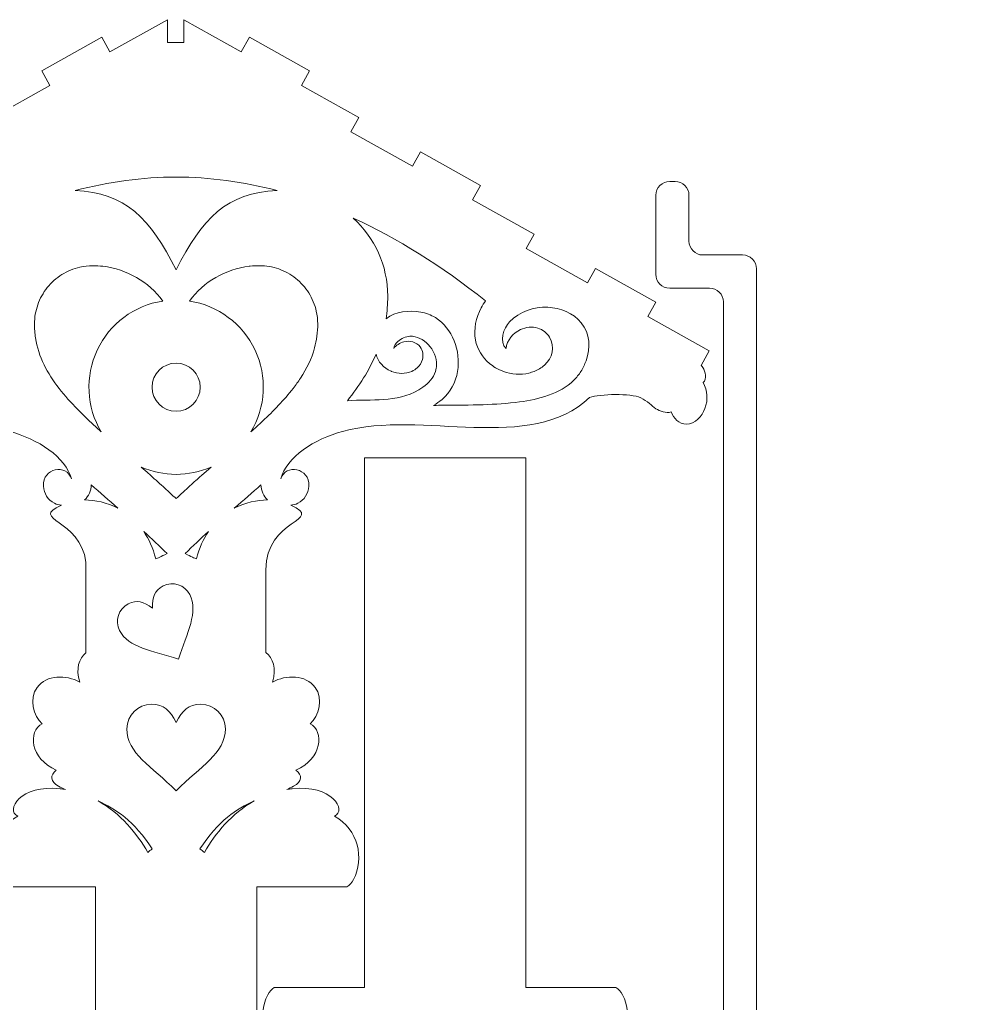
# Model space of a CAD drawing. Header units: millimetres. Extents: x -650 to 654, y -523 to 523.
# Drawn here: x 302.5 to 650.3, y 166.9 to 523.5 of the extents above; entities that cross this region are included whole.
import ezdxf

# ---------------------------------------------------------------- set-up
doc = ezdxf.new("R2010")
doc.units = ezdxf.units.MM
doc.header["$MEASUREMENT"] = 0
doc.layers.add('Layer 1', color=7, linetype='Continuous')

msp = doc.modelspace()

# ---------------------------------------------------------------- linework, layer by layer
at = {"layer": 'Layer 1', "color": 250, "lineweight": 20}
for points, knots in [([(388.4842, 17.1584), (388.4842, 17.1584), (388.4842, 209.1584), (388.4842, 209.1584), (388.4842, 209.1584), (388.4842, 209.1584), (421.1475, 209.1584), (421.1475, 209.1584), (421.1475, 209.1584), (422.0961, 209.7531), (422.9066, 210.6356), (423.52, 211.8146), (423.52, 211.8146), (427.5138, 219.4953), (425.361, 229.8191), (416.5866, 234.7898), (416.5866, 234.7898), (421.3876, 236.8261), (415.5346, 246.3345), (401.3185, 244.7233), (401.3185, 244.7233), (400.636, 244.6458), (399.964, 244.5498), (399.3018, 244.438), (399.3018, 244.438), (400.202, 244.79), (401.0404, 245.1675), (401.8069, 245.5999), (401.8069, 245.5999), (404.9465, 247.3696), (405.0232, 249.6195), (402.6509, 251.4179), (402.6509, 251.4179), (412.189, 255.598), (413.036, 265.5495), (407.7653, 268.2795), (407.7653, 268.2795), (410.9475, 271.0244), (412.6898, 277.3089), (409.6319, 281.4079), (409.6319, 281.4079), (406.0895, 286.1463), (399.1873, 286.0187), (394.1568, 283.3764), (394.1568, 283.3764), (395.7412, 288.4791), (394.3782, 291.9969), (391.7342, 294.0787), (391.7342, 294.0787), (391.7342, 294.0787), (391.7342, 324.0011), (391.7342, 324.0011), (391.7342, 324.0011), (391.7342, 342.7274), (413.3892, 341.7601), (400.8224, 347.4928), (400.8224, 347.4928), (401.6795, 347.5675), (402.5251, 347.7886), (403.3193, 348.1696), (403.3193, 348.1696), (405.7992, 349.3591), (407.1278, 351.7453), (407.3132, 354.4347), (407.3132, 354.4347), (407.7704, 361.0638), (398.7678, 362.5708), (397.2018, 356.9975), (397.2018, 356.9975), (399.1285, 364.8961), (409.4502, 371.501), (419.5715, 374.2526), (419.5715, 374.2526), (448.5285, 382.1246), (487.7122, 366.1023), (509.1058, 386.5407), (509.1058, 386.5407), (512.859, 387.7821), (523.9537, 388.1515), (527.6181, 386.4102), (527.6181, 386.4102), (528.7897, 385.8535), (529.8255, 385.1333), (530.8211, 384.3081), (530.8211, 384.3081), (531.5239, 383.7254), (532.3101, 382.9385), (533.075, 382.4692), (533.075, 382.4692), (534.6392, 381.5093), (536.8624, 380.7019), (538.6362, 381.3039), (538.6362, 381.3039), (539.6797, 378.992), (541.433, 376.879), (544.1694, 376.87), (544.1694, 376.87), (547.3618, 376.8595), (549.8401, 379.763), (550.8947, 382.5171), (550.8947, 382.5171), (552.1007, 385.6666), (551.837, 389.0438), (550.2302, 391.9135), (550.2302, 391.9135), (551.7913, 393.3624), (551.0965, 395.8523), (550.0966, 397.4102), (550.0966, 397.4102), (549.9303, 397.6693), (549.7505, 397.9187), (549.5592, 398.1583), (549.5592, 398.1583), (549.5592, 398.1583), (552.4846, 403.3968), (552.4846, 403.3968), (552.4846, 403.3968), (552.4846, 403.3968), (530.1855, 415.8496), (530.1855, 415.8496), (530.1855, 415.8496), (530.1855, 415.8496), (533.1109, 421.0881), (533.1109, 421.0881), (533.1109, 421.0881), (533.1109, 421.0881), (511.2838, 433.2773), (511.2838, 433.2773), (511.2838, 433.2773), (511.2838, 433.2773), (508.3583, 428.0388), (508.3583, 428.0388), (508.3583, 428.0388), (508.3583, 428.0388), (486.0592, 440.4916), (486.0592, 440.4916), (486.0592, 440.4916), (486.0592, 440.4916), (488.9846, 445.7301), (488.9846, 445.7301), (488.9846, 445.7301), (488.9846, 445.7301), (466.6855, 458.1829), (466.6855, 458.1829), (466.6855, 458.1829), (466.6855, 458.1829), (469.6109, 463.4214), (469.6109, 463.4214), (469.6109, 463.4214), (469.6109, 463.4214), (447.7838, 475.6106), (447.7838, 475.6106), (447.7838, 475.6106), (447.7838, 475.6106), (444.8583, 470.3721), (444.8583, 470.3721), (444.8583, 470.3721), (444.8583, 470.3721), (422.5592, 482.8249), (422.5592, 482.8249), (422.5592, 482.8249), (422.5592, 482.8249), (425.4846, 488.0634), (425.4846, 488.0634), (425.4846, 488.0634), (425.4846, 488.0634), (404.6855, 499.6786), (404.6855, 499.6786), (404.6855, 499.6786), (404.6855, 499.6786), (407.6109, 504.9171), (407.6109, 504.9171), (407.6109, 504.9171), (407.6109, 504.9171), (385.7838, 517.1063), (385.7838, 517.1063), (385.7838, 517.1063), (385.7838, 517.1063), (382.8583, 511.8678), (382.8583, 511.8678), (382.8583, 511.8678), (382.8583, 511.8678), (362.0593, 523.4829), (362.0593, 523.4829), (362.0593, 523.4829), (362.0593, 523.4829), (362.0593, 515.1583), (362.0593, 515.1583), (362.0593, 515.1583), (362.0593, 515.1583), (356.0593, 515.1583), (356.0593, 515.1583), (356.0593, 515.1583), (356.0593, 515.1583), (356.0593, 523.4829), (356.0593, 523.4829), (356.0593, 523.4829), (356.0593, 523.4829), (335.2602, 511.8678), (335.2602, 511.8678), (335.2602, 511.8678), (335.2602, 511.8678), (332.3347, 517.1063), (332.3347, 517.1063), (332.3347, 517.1063), (332.3347, 517.1063), (310.5076, 504.9171), (310.5076, 504.9171), (310.5076, 504.9171), (310.5076, 504.9171), (313.433, 499.6786), (313.433, 499.6786), (313.433, 499.6786), (313.433, 499.6786), (292.6339, 488.0634), (292.6339, 488.0634), (292.6339, 488.0634), (292.6339, 488.0634), (295.5593, 482.8249), (295.5593, 482.8249), (295.5593, 482.8249), (295.5593, 482.8249), (273.2602, 470.3721), (273.2602, 470.3721), (273.2602, 470.3721), (273.2602, 470.3721), (270.3347, 475.6106), (270.3347, 475.6106), (270.3347, 475.6106), (270.3347, 475.6106), (248.5076, 463.4214), (248.5076, 463.4214), (248.5076, 463.4214), (248.5076, 463.4214), (251.433, 458.1829), (251.433, 458.1829), (251.433, 458.1829), (251.433, 458.1829), (229.1339, 445.7301), (229.1339, 445.7301), (229.1339, 445.7301), (229.1339, 445.7301), (232.0593, 440.4916), (232.0593, 440.4916), (232.0593, 440.4916), (232.0593, 440.4916), (209.7602, 428.0388), (209.7602, 428.0388), (209.7602, 428.0388), (209.7602, 428.0388), (206.8347, 433.2773), (206.8347, 433.2773), (206.8347, 433.2773), (206.8347, 433.2773), (185.0076, 421.0881), (185.0076, 421.0881), (185.0076, 421.0881), (185.0076, 421.0881), (187.933, 415.8496), (187.933, 415.8496), (187.933, 415.8496), (187.933, 415.8496), (165.6339, 403.3968), (165.6339, 403.3968), (165.6339, 403.3968), (165.6339, 403.3968), (168.5593, 398.1583), (168.5593, 398.1583), (168.5593, 398.1583), (168.3679, 397.9187), (168.1882, 397.6693), (168.0219, 397.4102), (168.0219, 397.4102), (167.0219, 395.8523), (166.3272, 393.3624), (167.8882, 391.9135), (167.8882, 391.9135), (166.2814, 389.0438), (166.0178, 385.6666), (167.2238, 382.5171), (167.2238, 382.5171), (168.2784, 379.763), (170.7567, 376.8595), (173.9491, 376.87), (173.9491, 376.87), (176.6855, 376.879), (178.4388, 378.992), (179.4823, 381.3039), (179.4823, 381.3039), (181.256, 380.7019), (183.4793, 381.5093), (185.0434, 382.4692), (185.0434, 382.4692), (193.2162, 387.4829), (198.0396, 390.2858), (209.3628, 386.5407), (209.3628, 386.5407), (230.7563, 366.1023), (269.94, 382.1246), (298.897, 374.2526), (298.897, 374.2526), (309.0183, 371.501), (319.3401, 364.8961), (321.2668, 356.9975), (321.2668, 356.9975), (319.7008, 362.5708), (310.6982, 361.0638), (311.1554, 354.4347), (311.1554, 354.4347), (311.3408, 351.7453), (312.6694, 349.3591), (315.1492, 348.1696), (315.1492, 348.1696), (315.9434, 347.7886), (316.7891, 347.5675), (317.6462, 347.4928), (317.6462, 347.4928), (305.7469, 342.0646), (324.5299, 342.6435), (326.5593, 326.8229), (326.5593, 326.8229), (326.5593, 326.8229), (326.5593, 293.9372), (326.5593, 293.9372), (326.5593, 293.9372), (324.031, 291.8391), (322.7626, 288.3653), (324.3118, 283.3764), (324.3118, 283.3764), (319.2813, 286.0187), (312.3791, 286.1463), (308.8367, 281.4079), (308.8367, 281.4079), (305.7787, 277.3089), (307.5211, 271.0244), (310.7032, 268.2795), (310.7032, 268.2795), (305.4325, 265.5495), (306.2796, 255.598), (315.8177, 251.4179), (315.8177, 251.4179), (313.4453, 249.6195), (313.522, 247.3696), (316.6617, 245.5999), (316.6617, 245.5999), (317.4281, 245.1675), (318.2665, 244.79), (319.1668, 244.438), (319.1668, 244.438), (318.5045, 244.5498), (317.8326, 244.6458), (317.1501, 244.7233), (317.1501, 244.7233), (302.9339, 246.3345), (297.0809, 236.8261), (301.882, 234.7898), (301.882, 234.7898), (293.1076, 229.8191), (290.9548, 219.4953), (294.9485, 211.8146), (294.9485, 211.8146), (295.562, 210.6356), (296.3724, 209.7531), (297.321, 209.1584), (297.321, 209.1584), (297.321, 209.1584), (329.9843, 209.1584), (329.9843, 209.1584), (329.9843, 209.1584), (329.9843, 209.1584), (329.9843, 17.1584), (329.9843, 17.1584), (329.9843, 17.1584), (329.9843, 17.1584), (388.4842, 17.1584), (388.4842, 17.1584)], [0, 0, 0, 0, 0.01052632, 0.01052632, 0.01052632, 0.01052632, 0.02105263, 0.02105263, 0.02105263, 0.02105263, 0.03157895, 0.03157895, 0.03157895, 0.03157895, 0.04210526, 0.04210526, 0.04210526, 0.04210526, 0.05263158, 0.05263158, 0.05263158, 0.05263158, 0.06315789, 0.06315789, 0.06315789, 0.06315789, 0.07368421, 0.07368421, 0.07368421, 0.07368421, 0.08421053, 0.08421053, 0.08421053, 0.08421053, 0.09473684, 0.09473684, 0.09473684, 0.09473684, 0.10526316, 0.10526316, 0.10526316, 0.10526316, 0.11578947, 0.11578947, 0.11578947, 0.11578947, 0.12631579, 0.12631579, 0.12631579, 0.12631579, 0.13684211, 0.13684211, 0.13684211, 0.13684211, 0.14736842, 0.14736842, 0.14736842, 0.14736842, 0.15789474, 0.15789474, 0.15789474, 0.15789474, 0.16842105, 0.16842105, 0.16842105, 0.16842105, 0.17894737, 0.17894737, 0.17894737, 0.17894737, 0.18947368, 0.18947368, 0.18947368, 0.18947368, 0.2, 0.2, 0.2, 0.2, 0.21052632, 0.21052632, 0.21052632, 0.21052632, 0.22105263, 0.22105263, 0.22105263, 0.22105263, 0.23157895, 0.23157895, 0.23157895, 0.23157895, 0.24210526, 0.24210526, 0.24210526, 0.24210526, 0.25263158, 0.25263158, 0.25263158, 0.25263158, 0.26315789, 0.26315789, 0.26315789, 0.26315789, 0.27368421, 0.27368421, 0.27368421, 0.27368421, 0.28421053, 0.28421053, 0.28421053, 0.28421053, 0.29473684, 0.29473684, 0.29473684, 0.29473684, 0.30526316, 0.30526316, 0.30526316, 0.30526316, 0.31578947, 0.31578947, 0.31578947, 0.31578947, 0.32631579, 0.32631579, 0.32631579, 0.32631579, 0.33684211, 0.33684211, 0.33684211, 0.33684211, 0.34736842, 0.34736842, 0.34736842, 0.34736842, 0.35789474, 0.35789474, 0.35789474, 0.35789474, 0.36842105, 0.36842105, 0.36842105, 0.36842105, 0.37894737, 0.37894737, 0.37894737, 0.37894737, 0.38947368, 0.38947368, 0.38947368, 0.38947368, 0.4, 0.4, 0.4, 0.4, 0.41052632, 0.41052632, 0.41052632, 0.41052632, 0.42105263, 0.42105263, 0.42105263, 0.42105263, 0.43157895, 0.43157895, 0.43157895, 0.43157895, 0.44210526, 0.44210526, 0.44210526, 0.44210526, 0.45263158, 0.45263158, 0.45263158, 0.45263158, 0.46315789, 0.46315789, 0.46315789, 0.46315789, 0.47368421, 0.47368421, 0.47368421, 0.47368421, 0.48421053, 0.48421053, 0.48421053, 0.48421053, 0.49473684, 0.49473684, 0.49473684, 0.49473684, 0.50526316, 0.50526316, 0.50526316, 0.50526316, 0.51578947, 0.51578947, 0.51578947, 0.51578947, 0.52631579, 0.52631579, 0.52631579, 0.52631579, 0.53684211, 0.53684211, 0.53684211, 0.53684211, 0.54736842, 0.54736842, 0.54736842, 0.54736842, 0.55789474, 0.55789474, 0.55789474, 0.55789474, 0.56842105, 0.56842105, 0.56842105, 0.56842105, 0.57894737, 0.57894737, 0.57894737, 0.57894737, 0.58947368, 0.58947368, 0.58947368, 0.58947368, 0.6, 0.6, 0.6, 0.6, 0.61052632, 0.61052632, 0.61052632, 0.61052632, 0.62105263, 0.62105263, 0.62105263, 0.62105263, 0.63157895, 0.63157895, 0.63157895, 0.63157895, 0.64210526, 0.64210526, 0.64210526, 0.64210526, 0.65263158, 0.65263158, 0.65263158, 0.65263158, 0.66315789, 0.66315789, 0.66315789, 0.66315789, 0.67368421, 0.67368421, 0.67368421, 0.67368421, 0.68421053, 0.68421053, 0.68421053, 0.68421053, 0.69473684, 0.69473684, 0.69473684, 0.69473684, 0.70526316, 0.70526316, 0.70526316, 0.70526316, 0.71578947, 0.71578947, 0.71578947, 0.71578947, 0.72631579, 0.72631579, 0.72631579, 0.72631579, 0.73684211, 0.73684211, 0.73684211, 0.73684211, 0.74736842, 0.74736842, 0.74736842, 0.74736842, 0.75789474, 0.75789474, 0.75789474, 0.75789474, 0.76842105, 0.76842105, 0.76842105, 0.76842105, 0.77894737, 0.77894737, 0.77894737, 0.77894737, 0.78947368, 0.78947368, 0.78947368, 0.78947368, 0.8, 0.8, 0.8, 0.8, 0.81052632, 0.81052632, 0.81052632, 0.81052632, 0.82105263, 0.82105263, 0.82105263, 0.82105263, 0.83157895, 0.83157895, 0.83157895, 0.83157895, 0.84210526, 0.84210526, 0.84210526, 0.84210526, 0.85263158, 0.85263158, 0.85263158, 0.85263158, 0.86315789, 0.86315789, 0.86315789, 0.86315789, 0.87368421, 0.87368421, 0.87368421, 0.87368421, 0.88421053, 0.88421053, 0.88421053, 0.88421053, 0.89473684, 0.89473684, 0.89473684, 0.89473684, 0.90526316, 0.90526316, 0.90526316, 0.90526316, 0.91578947, 0.91578947, 0.91578947, 0.91578947, 0.92631579, 0.92631579, 0.92631579, 0.92631579, 0.93684211, 0.93684211, 0.93684211, 0.93684211, 0.94736842, 0.94736842, 0.94736842, 0.94736842, 0.95789474, 0.95789474, 0.95789474, 0.95789474, 0.96842105, 0.96842105, 0.96842105, 0.96842105, 0.97894737, 0.97894737, 0.97894737, 0.97894737, 1, 1, 1, 1]), ([(359.2343, 432.7939), (349.9476, 451.367), (340.6612, 460.9455), (322.6626, 461.5291), (322.6626, 461.5291), (334.8736, 464.7509), (347.0642, 466.3881), (359.2343, 466.4409), (359.2343, 466.4409), (371.4044, 466.3881), (383.5949, 464.7509), (395.806, 461.5291), (395.806, 461.5291), (377.8073, 460.9455), (368.521, 451.367), (359.2343, 432.7939)], [0, 0, 0, 0, 0.2, 0.2, 0.2, 0.2, 0.4, 0.4, 0.4, 0.4, 0.6, 0.6, 0.6, 0.6, 1, 1, 1, 1]), ([(568.1013, 436.7149), (567.1637, 437.6525), (565.8918, 438.1793), (564.5657, 438.1793), (564.5657, 438.1793), (564.5657, 438.1793), (550.1118, 438.1793), (550.1118, 438.1793), (550.1118, 438.1793), (547.3504, 438.1793), (545.1119, 440.4179), (545.1119, 443.1793), (545.1119, 443.1793), (545.1119, 443.1793), (545.1119, 459.8381), (545.1119, 459.8381), (545.1119, 459.8381), (545.1119, 461.1642), (544.5851, 462.436), (543.6474, 463.3737), (543.6474, 463.3737), (542.7097, 464.3113), (541.4379, 464.8381), (540.1119, 464.8381), (540.1119, 464.8381), (540.1119, 464.8381), (538.1119, 464.8381), (538.1119, 464.8381), (538.1119, 464.8381), (536.7858, 464.8381), (535.514, 464.3113), (534.5763, 463.3737), (534.5763, 463.3737), (533.6387, 462.436), (533.1119, 461.1642), (533.1119, 459.8381), (533.1119, 459.8381), (533.1119, 459.8381), (533.1119, 431.1793), (533.1119, 431.1793), (533.1119, 431.1793), (533.1119, 428.4179), (535.3504, 426.1793), (538.1119, 426.1793), (538.1119, 426.1793), (538.1119, 426.1793), (552.5657, 426.1793), (552.5657, 426.1793), (552.5657, 426.1793), (553.8918, 426.1793), (555.1636, 425.6525), (556.1013, 424.7149), (556.1013, 424.7149), (557.0389, 423.7772), (557.5657, 422.5054), (557.5657, 421.1793), (557.5657, 421.1793), (557.5657, 421.1793), (557.5657, 48.8313), (557.5657, 48.8313), (557.5657, 48.8313), (557.5657, 48.8313), (569.5657, 48.8313), (569.5657, 48.8313), (569.5657, 48.8313), (569.5657, 48.8313), (569.5657, 433.1793), (569.5657, 433.1793), (569.5657, 433.1793), (569.5657, 434.5047), (569.0389, 435.7773), (568.1013, 436.7149)], [0, 0, 0, 0, 0.05263158, 0.05263158, 0.05263158, 0.05263158, 0.10526316, 0.10526316, 0.10526316, 0.10526316, 0.15789474, 0.15789474, 0.15789474, 0.15789474, 0.21052632, 0.21052632, 0.21052632, 0.21052632, 0.26315789, 0.26315789, 0.26315789, 0.26315789, 0.31578947, 0.31578947, 0.31578947, 0.31578947, 0.36842105, 0.36842105, 0.36842105, 0.36842105, 0.42105263, 0.42105263, 0.42105263, 0.42105263, 0.47368421, 0.47368421, 0.47368421, 0.47368421, 0.52631579, 0.52631579, 0.52631579, 0.52631579, 0.57894737, 0.57894737, 0.57894737, 0.57894737, 0.63157895, 0.63157895, 0.63157895, 0.63157895, 0.68421053, 0.68421053, 0.68421053, 0.68421053, 0.73684211, 0.73684211, 0.73684211, 0.73684211, 0.78947368, 0.78947368, 0.78947368, 0.78947368, 0.84210526, 0.84210526, 0.84210526, 0.84210526, 0.89473684, 0.89473684, 0.89473684, 0.89473684, 1, 1, 1, 1]), ([(505.9603, 396.002), (505.2297, 394.8369), (504.367, 393.7548), (503.3637, 392.7613), (503.3637, 392.7613), (498.3153, 387.7624), (490.524, 385.8539), (483.7026, 384.9221), (483.7026, 384.9221), (479.3276, 384.3244), (474.885, 384.0677), (470.4738, 383.9237), (470.4738, 383.9237), (465.731, 383.7687), (460.9833, 383.7513), (456.2384, 383.7041), (456.2384, 383.7041), (454.9948, 383.6917), (453.7509, 383.6778), (452.5068, 383.6591), (452.5068, 383.6591), (453.6031, 384.2744), (454.6437, 384.9977), (455.6097, 385.8422), (455.6097, 385.8422), (458.6476, 388.4977), (460.5582, 392.034), (461.2425, 396.0003), (461.2425, 396.0003), (461.8821, 399.7106), (461.4127, 403.6183), (459.9959, 407.0989), (459.9959, 407.0989), (458.6178, 410.4846), (456.3075, 413.5386), (453.1832, 415.4878), (453.1832, 415.4878), (451.5731, 416.4923), (449.8002, 417.1669), (447.9251, 417.466), (447.9251, 417.466), (443.5764, 418.1597), (438.7456, 417.8707), (435.3284, 415.0219), (435.3284, 415.0219), (435.729, 417.6592), (435.937, 420.3823), (435.937, 423.2061), (435.937, 423.2061), (435.937, 434.4431), (431.0962, 444.5562), (423.3877, 451.5727), (423.3877, 451.5727), (439.343, 444.2674), (455.3335, 434.2703), (471.3586, 421.5814), (471.3586, 421.5814), (470.8217, 420.771), (470.3179, 419.9199), (469.851, 419.0286), (469.851, 419.0286), (467.9692, 415.4371), (466.952, 411.368), (467.7384, 407.3287), (467.7384, 407.3287), (468.3899, 403.982), (470.2004, 401.0713), (472.8051, 398.8915), (472.8051, 398.8915), (473.4981, 398.3115), (474.2397, 397.79), (475.018, 397.3309), (475.018, 397.3309), (475.9092, 396.8052), (476.8523, 396.3596), (477.829, 396.002), (477.829, 396.002), (480.7811, 394.9207), (484.0397, 394.6431), (487.0985, 395.3845), (487.0985, 395.3845), (487.7586, 395.5445), (488.4024, 395.7505), (489.0253, 396.002), (489.0253, 396.002), (490.3619, 396.5412), (491.6035, 397.2893), (492.7099, 398.2399), (492.7099, 398.2399), (495.6992, 400.8079), (496.6309, 404.919), (494.5641, 408.3631), (494.5641, 408.3631), (493.6059, 409.9602), (492.111, 411.1468), (490.3283, 411.6943), (490.3283, 411.6943), (488.226, 412.3398), (486.0372, 412.0191), (484.0554, 411.1343), (484.0554, 411.1343), (481.2497, 409.8817), (479.15, 407.2505), (478.8236, 404.2711), (478.8236, 404.2711), (476.2329, 406.5286), (477.8668, 411.7435), (480.0893, 413.9561), (480.0893, 413.9561), (483.7464, 417.597), (488.7964, 419.4637), (493.9362, 419.2374), (493.9362, 419.2374), (498.4862, 419.0369), (503.1631, 417.1712), (506.0817, 413.5739), (506.0817, 413.5739), (509.3329, 409.5667), (509.4677, 404.5738), (507.8051, 399.8537), (507.8051, 399.8537), (507.3234, 398.486), (506.7116, 397.2), (505.9603, 396.002)], [0, 0, 0, 0, 0.03125, 0.03125, 0.03125, 0.03125, 0.0625, 0.0625, 0.0625, 0.0625, 0.09375, 0.09375, 0.09375, 0.09375, 0.125, 0.125, 0.125, 0.125, 0.15625, 0.15625, 0.15625, 0.15625, 0.1875, 0.1875, 0.1875, 0.1875, 0.21875, 0.21875, 0.21875, 0.21875, 0.25, 0.25, 0.25, 0.25, 0.28125, 0.28125, 0.28125, 0.28125, 0.3125, 0.3125, 0.3125, 0.3125, 0.34375, 0.34375, 0.34375, 0.34375, 0.375, 0.375, 0.375, 0.375, 0.40625, 0.40625, 0.40625, 0.40625, 0.4375, 0.4375, 0.4375, 0.4375, 0.46875, 0.46875, 0.46875, 0.46875, 0.5, 0.5, 0.5, 0.5, 0.53125, 0.53125, 0.53125, 0.53125, 0.5625, 0.5625, 0.5625, 0.5625, 0.59375, 0.59375, 0.59375, 0.59375, 0.625, 0.625, 0.625, 0.625, 0.65625, 0.65625, 0.65625, 0.65625, 0.6875, 0.6875, 0.6875, 0.6875, 0.71875, 0.71875, 0.71875, 0.71875, 0.75, 0.75, 0.75, 0.75, 0.78125, 0.78125, 0.78125, 0.78125, 0.8125, 0.8125, 0.8125, 0.8125, 0.84375, 0.84375, 0.84375, 0.84375, 0.875, 0.875, 0.875, 0.875, 0.90625, 0.90625, 0.90625, 0.90625, 0.9375, 0.9375, 0.9375, 0.9375, 1, 1, 1, 1]), ([(329.3217, 376.5993), (327.34, 378.4435), (325.3887, 380.3221), (323.4984, 382.2599), (323.4984, 382.2599), (321.146, 384.6714), (318.8802, 387.1792), (316.8136, 389.8396), (316.8136, 389.8396), (314.7403, 392.5083), (312.8536, 395.3561), (311.3696, 398.3923), (311.3696, 398.3923), (309.8758, 401.4484), (308.7945, 404.7567), (308.2854, 408.12), (308.2854, 408.12), (308.032, 409.7938), (307.9116, 411.4921), (307.9116, 413.185), (307.9116, 413.185), (307.9116, 415.5407), (308.3099, 417.93), (309.0881, 420.1534), (309.0881, 420.1534), (309.8666, 422.3775), (311.0431, 424.496), (312.5134, 426.3375), (312.5134, 426.3375), (313.9842, 428.1796), (315.7885, 429.7962), (317.7816, 431.0548), (317.7816, 431.0548), (319.7966, 432.3269), (322.0625, 433.2661), (324.3878, 433.7868), (324.3878, 433.7868), (325.9045, 434.1265), (327.4686, 434.2963), (329.023, 434.2963), (329.023, 434.2963), (330.2545, 434.2963), (331.4892, 434.2344), (332.7111, 434.0805), (332.7111, 434.0805), (341.3775, 433.0626), (349.2381, 428.5083), (354.4315, 421.496), (354.4315, 421.496), (344.0329, 419.897), (335.112, 413.2277), (330.6361, 403.7065), (330.6361, 403.7065), (326.1602, 394.1852), (326.7164, 383.0608), (332.1196, 374.0335), (332.1196, 374.0335), (331.1814, 374.8827), (330.2481, 375.7372), (329.3217, 376.5993)], [0, 0, 0, 0, 0.0625, 0.0625, 0.0625, 0.0625, 0.125, 0.125, 0.125, 0.125, 0.1875, 0.1875, 0.1875, 0.1875, 0.25, 0.25, 0.25, 0.25, 0.3125, 0.3125, 0.3125, 0.3125, 0.375, 0.375, 0.375, 0.375, 0.4375, 0.4375, 0.4375, 0.4375, 0.5, 0.5, 0.5, 0.5, 0.5625, 0.5625, 0.5625, 0.5625, 0.625, 0.625, 0.625, 0.625, 0.6875, 0.6875, 0.6875, 0.6875, 0.75, 0.75, 0.75, 0.75, 0.8125, 0.8125, 0.8125, 0.8125, 0.875, 0.875, 0.875, 0.875, 1, 1, 1, 1]), ([(404.3262, 393.56), (403.4878, 392.2842), (402.5916, 391.0452), (401.6549, 389.8396), (401.6549, 389.8396), (399.9924, 387.6994), (398.1998, 385.6582), (396.34, 383.6872), (396.34, 383.6872), (394.4817, 381.7177), (392.5525, 379.8147), (390.5874, 377.952), (390.5874, 377.952), (389.191, 376.6283), (387.7755, 375.3247), (386.349, 374.0335), (386.349, 374.0335), (391.7522, 383.0608), (392.3083, 394.1852), (387.8324, 403.7064), (387.8324, 403.7064), (383.3566, 413.2276), (374.4359, 419.8969), (364.0372, 421.496), (364.0372, 421.496), (369.2306, 428.5083), (377.091, 433.0626), (385.7575, 434.0805), (385.7575, 434.0805), (385.7575, 434.0805), (386.0375, 434.1141), (386.0375, 434.1141), (386.0375, 434.1141), (387.1679, 434.2434), (388.308, 434.2963), (389.4456, 434.2963), (389.4456, 434.2963), (391.8013, 434.2963), (394.1906, 433.898), (396.414, 433.1198), (396.414, 433.1198), (398.6381, 432.3414), (400.7565, 431.1649), (402.5981, 429.6946), (402.5981, 429.6946), (404.4402, 428.2239), (406.0569, 426.4195), (407.3154, 424.4263), (407.3154, 424.4263), (408.5876, 422.4113), (409.5267, 420.1456), (410.0475, 417.8202), (410.0475, 417.8202), (410.3872, 416.3034), (410.5569, 414.7394), (410.5569, 413.185), (410.5569, 413.185), (410.5569, 410.2676), (410.1867, 407.322), (409.4211, 404.5068), (409.4211, 404.5068), (408.3649, 400.6231), (406.5367, 396.9235), (404.3262, 393.56)], [0, 0, 0, 0, 0.05882353, 0.05882353, 0.05882353, 0.05882353, 0.11764706, 0.11764706, 0.11764706, 0.11764706, 0.17647059, 0.17647059, 0.17647059, 0.17647059, 0.23529412, 0.23529412, 0.23529412, 0.23529412, 0.29411765, 0.29411765, 0.29411765, 0.29411765, 0.35294118, 0.35294118, 0.35294118, 0.35294118, 0.41176471, 0.41176471, 0.41176471, 0.41176471, 0.47058824, 0.47058824, 0.47058824, 0.47058824, 0.52941176, 0.52941176, 0.52941176, 0.52941176, 0.58823529, 0.58823529, 0.58823529, 0.58823529, 0.64705882, 0.64705882, 0.64705882, 0.64705882, 0.70588235, 0.70588235, 0.70588235, 0.70588235, 0.76470588, 0.76470588, 0.76470588, 0.76470588, 0.82352941, 0.82352941, 0.82352941, 0.82352941, 0.88235294, 0.88235294, 0.88235294, 0.88235294, 1, 1, 1, 1]), ([(453.2409, 396.002), (452.5128, 393.634), (450.806, 391.7248), (448.6947, 390.2703), (448.6947, 390.2703), (440.5483, 384.6576), (431.8771, 385.8903), (422.8696, 385.4314), (422.8696, 385.4314), (422.8696, 385.4314), (421.3091, 385.3451), (421.3091, 385.3451), (421.3091, 385.3451), (425.6386, 390.7523), (429.1762, 396.3064), (431.6871, 402.2342), (431.6871, 402.2342), (432.4606, 399.4912), (434.3005, 397.2412), (437.1461, 396.0462), (437.1461, 396.0462), (437.1461, 396.0462), (437.2531, 396.002), (437.2531, 396.002), (437.2531, 396.002), (439.569, 395.0619), (442.3785, 394.9686), (444.6816, 396.002), (444.6816, 396.002), (445.383, 396.3167), (446.0376, 396.7361), (446.6169, 397.2678), (446.6169, 397.2678), (447.5024, 398.0807), (448.1312, 399.0957), (448.4712, 400.2485), (448.4712, 400.2485), (448.9394, 401.836), (448.7134, 403.5031), (447.7026, 404.8335), (447.7026, 404.8335), (446.3253, 406.6462), (443.9758, 407.2527), (441.8191, 406.7012), (441.8191, 406.7012), (440.2808, 406.308), (438.951, 405.4626), (438.0912, 404.2805), (438.0912, 404.2805), (438.2312, 405.2736), (438.9249, 406.2123), (439.6321, 406.8573), (439.6321, 406.8573), (440.8117, 407.9332), (442.3984, 408.6062), (443.9903, 408.715), (443.9903, 408.715), (446.5127, 408.8874), (448.9418, 407.5084), (450.6268, 405.7222), (450.6268, 405.7222), (452.5029, 403.7336), (453.7102, 401.0164), (453.6166, 398.256), (453.6166, 398.256), (453.5897, 397.4633), (453.4593, 396.712), (453.2409, 396.002)], [0, 0, 0, 0, 0.05555556, 0.05555556, 0.05555556, 0.05555556, 0.11111111, 0.11111111, 0.11111111, 0.11111111, 0.16666667, 0.16666667, 0.16666667, 0.16666667, 0.22222222, 0.22222222, 0.22222222, 0.22222222, 0.27777778, 0.27777778, 0.27777778, 0.27777778, 0.33333333, 0.33333333, 0.33333333, 0.33333333, 0.38888889, 0.38888889, 0.38888889, 0.38888889, 0.44444444, 0.44444444, 0.44444444, 0.44444444, 0.5, 0.5, 0.5, 0.5, 0.55555556, 0.55555556, 0.55555556, 0.55555556, 0.61111111, 0.61111111, 0.61111111, 0.61111111, 0.66666667, 0.66666667, 0.66666667, 0.66666667, 0.72222222, 0.72222222, 0.72222222, 0.72222222, 0.77777778, 0.77777778, 0.77777778, 0.77777778, 0.83333333, 0.83333333, 0.83333333, 0.83333333, 0.88888889, 0.88888889, 0.88888889, 0.88888889, 1, 1, 1, 1]), ([(359.2343, 381.5419), (354.418, 381.5419), (350.5137, 385.4463), (350.5137, 390.2626), (350.5137, 390.2626), (350.5137, 395.0788), (354.4181, 398.9832), (359.2343, 398.9832), (359.2343, 398.9832), (364.0506, 398.9832), (367.955, 395.0788), (367.955, 390.2625), (367.955, 390.2625), (367.955, 385.4462), (364.0506, 381.5419), (359.2343, 381.5419)], [0, 0, 0, 0, 0.2, 0.2, 0.2, 0.2, 0.4, 0.4, 0.4, 0.4, 0.6, 0.6, 0.6, 0.6, 1, 1, 1, 1]), ([(427.4904, 364.6218), (427.4904, 364.6218), (427.4904, 172.6218), (427.4904, 172.6218), (427.4904, 172.6218), (427.4904, 172.6218), (394.8271, 172.6218), (394.8271, 172.6218), (394.8271, 172.6218), (393.8785, 172.0271), (393.068, 171.1446), (392.4546, 169.9656), (392.4546, 169.9656), (388.4608, 162.2849), (390.6136, 151.9611), (399.388, 146.9904), (399.388, 146.9904), (394.587, 144.9541), (400.44, 135.4457), (414.6561, 137.0569), (414.6561, 137.0569), (415.3386, 137.1344), (416.0106, 137.2304), (416.6728, 137.3422), (416.6728, 137.3422), (415.7726, 136.9902), (414.9342, 136.6127), (414.1677, 136.1803), (414.1677, 136.1803), (411.0281, 134.4106), (410.9514, 132.1607), (413.3237, 130.3623), (413.3237, 130.3623), (403.7856, 126.1822), (402.9386, 116.2307), (408.2093, 113.5007), (408.2093, 113.5007), (405.0271, 110.7558), (403.2848, 104.4713), (406.3427, 100.3723), (406.3427, 100.3723), (409.8851, 95.6339), (416.7873, 95.7615), (421.8178, 98.4038), (421.8178, 98.4038), (420.2334, 93.3011), (421.5964, 89.7833), (424.2404, 87.7015), (424.2404, 87.7015), (424.2404, 87.7015), (424.2404, 57.7791), (424.2404, 57.7791), (424.2404, 57.7791), (424.2404, 39.0528), (402.5854, 40.0201), (415.1522, 34.2874), (415.1522, 34.2874), (414.2951, 34.2127), (413.4495, 33.9916), (412.6553, 33.6106), (412.6553, 33.6106), (410.1754, 32.4211), (408.8468, 30.0349), (408.6614, 27.3455), (408.6614, 27.3455), (408.2042, 20.7164), (417.2068, 19.2094), (418.7728, 24.7827), (418.7728, 24.7827), (416.8461, 16.8841), (406.5244, 10.2792), (396.4031, 7.5276), (396.4031, 7.5276), (367.4461, -0.3444), (328.2624, 15.6779), (306.8688, -4.7605), (306.8688, -4.7605), (303.1156, -6.0019), (292.0209, -6.3713), (288.3565, -4.63), (288.3565, -4.63), (287.1849, -4.0733), (286.1491, -3.3531), (285.1535, -2.5279), (285.1535, -2.5279), (284.4507, -1.9452), (283.6645, -1.1583), (282.8996, -0.689), (282.8996, -0.689), (281.3354, 0.2709), (279.1122, 1.0783), (277.3384, 0.4763), (277.3384, 0.4763), (276.2949, 2.7882), (274.5416, 4.9012), (271.8052, 4.9102), (271.8052, 4.9102), (268.6128, 4.9207), (266.1345, 2.0172), (265.0799, -0.7369), (265.0799, -0.7369), (263.8739, -3.8864), (264.1376, -7.2636), (265.7444, -10.1333), (265.7444, -10.1333), (264.1833, -11.5822), (264.8781, -14.0721), (265.878, -15.63), (265.878, -15.63), (266.0443, -15.8891), (266.2241, -16.1385), (266.4154, -16.3781), (266.4154, -16.3781), (266.4154, -16.3781), (263.49, -21.6166), (263.49, -21.6166), (263.49, -21.6166), (263.49, -21.6166), (285.7891, -34.0694), (285.7891, -34.0694), (285.7891, -34.0694), (285.7891, -34.0694), (282.8637, -39.3079), (282.8637, -39.3079), (282.8637, -39.3079), (282.8637, -39.3079), (304.6908, -51.4971), (304.6908, -51.4971), (304.6908, -51.4971), (304.6908, -51.4971), (307.6163, -46.2586), (307.6163, -46.2586), (307.6163, -46.2586), (307.6163, -46.2586), (329.9154, -58.7114), (329.9154, -58.7114), (329.9154, -58.7114), (329.9154, -58.7114), (326.99, -63.9499), (326.99, -63.9499), (326.99, -63.9499), (326.99, -63.9499), (349.2891, -76.4027), (349.2891, -76.4027), (349.2891, -76.4027), (349.2891, -76.4027), (346.3637, -81.6412), (346.3637, -81.6412), (346.3637, -81.6412), (346.3637, -81.6412), (368.1908, -93.8304), (368.1908, -93.8304), (368.1908, -93.8304), (368.1908, -93.8304), (371.1163, -88.5919), (371.1163, -88.5919), (371.1163, -88.5919), (371.1163, -88.5919), (393.4154, -101.0447), (393.4154, -101.0447), (393.4154, -101.0447), (393.4154, -101.0447), (390.49, -106.2832), (390.49, -106.2832), (390.49, -106.2832), (390.49, -106.2832), (411.2891, -117.8984), (411.2891, -117.8984), (411.2891, -117.8984), (411.2891, -117.8984), (408.3637, -123.1369), (408.3637, -123.1369), (408.3637, -123.1369), (408.3637, -123.1369), (430.1908, -135.3261), (430.1908, -135.3261), (430.1908, -135.3261), (430.1908, -135.3261), (433.1163, -130.0876), (433.1163, -130.0876), (433.1163, -130.0876), (433.1163, -130.0876), (453.9153, -141.7027), (453.9153, -141.7027), (453.9153, -141.7027), (453.9153, -141.7027), (453.9153, -133.3781), (453.9153, -133.3781), (453.9153, -133.3781), (453.9153, -133.3781), (459.9153, -133.3781), (459.9153, -133.3781), (459.9153, -133.3781), (459.9153, -133.3781), (459.9153, -141.7027), (459.9153, -141.7027), (459.9153, -141.7027), (459.9153, -141.7027), (480.7144, -130.0876), (480.7144, -130.0876), (480.7144, -130.0876), (480.7144, -130.0876), (483.6399, -135.3261), (483.6399, -135.3261), (483.6399, -135.3261), (483.6399, -135.3261), (505.467, -123.1369), (505.467, -123.1369), (505.467, -123.1369), (505.467, -123.1369), (502.5416, -117.8984), (502.5416, -117.8984), (502.5416, -117.8984), (502.5416, -117.8984), (523.3407, -106.2832), (523.3407, -106.2832), (523.3407, -106.2832), (523.3407, -106.2832), (520.4153, -101.0447), (520.4153, -101.0447), (520.4153, -101.0447), (520.4153, -101.0447), (542.7144, -88.5919), (542.7144, -88.5919), (542.7144, -88.5919), (542.7144, -88.5919), (545.6399, -93.8304), (545.6399, -93.8304), (545.6399, -93.8304), (545.6399, -93.8304), (567.467, -81.6412), (567.467, -81.6412), (567.467, -81.6412), (567.467, -81.6412), (564.5416, -76.4027), (564.5416, -76.4027), (564.5416, -76.4027), (564.5416, -76.4027), (586.8407, -63.9499), (586.8407, -63.9499), (586.8407, -63.9499), (586.8407, -63.9499), (583.9153, -58.7114), (583.9153, -58.7114), (583.9153, -58.7114), (583.9153, -58.7114), (606.2144, -46.2586), (606.2144, -46.2586), (606.2144, -46.2586), (606.2144, -46.2586), (609.1399, -51.4971), (609.1399, -51.4971), (609.1399, -51.4971), (609.1399, -51.4971), (630.967, -39.3079), (630.967, -39.3079), (630.967, -39.3079), (630.967, -39.3079), (628.0416, -34.0694), (628.0416, -34.0694), (628.0416, -34.0694), (628.0416, -34.0694), (650.3407, -21.6166), (650.3407, -21.6166), (650.3407, -21.6166), (650.3407, -21.6166), (647.4153, -16.3781), (647.4153, -16.3781), (647.4153, -16.3781), (647.6067, -16.1385), (647.7864, -15.8891), (647.9527, -15.63), (647.9527, -15.63), (648.9527, -14.0721), (649.6474, -11.5822), (648.0864, -10.1333), (648.0864, -10.1333), (649.6932, -7.2636), (649.9568, -3.8864), (648.7508, -0.7369), (648.7508, -0.7369), (647.6962, 2.0172), (645.2179, 4.9207), (642.0255, 4.9102), (642.0255, 4.9102), (639.2891, 4.9012), (637.5358, 2.7882), (636.4923, 0.4763), (636.4923, 0.4763), (634.7186, 1.0783), (632.4953, 0.2709), (630.9312, -0.689), (630.9312, -0.689), (622.7584, -5.7027), (617.935, -8.5056), (606.6118, -4.7605), (606.6118, -4.7605), (585.2183, 15.6779), (546.0346, -0.3444), (517.0776, 7.5276), (517.0776, 7.5276), (506.9563, 10.2792), (496.6345, 16.8841), (494.7078, 24.7827), (494.7078, 24.7827), (496.2738, 19.2094), (505.2764, 20.7164), (504.8192, 27.3455), (504.8192, 27.3455), (504.6338, 30.0349), (503.3052, 32.4211), (500.8254, 33.6106), (500.8254, 33.6106), (500.0312, 33.9916), (499.1855, 34.2127), (498.3284, 34.2874), (498.3284, 34.2874), (510.2277, 39.7156), (491.4447, 39.1367), (489.4153, 54.9573), (489.4153, 54.9573), (489.4153, 54.9573), (489.4153, 87.843), (489.4153, 87.843), (489.4153, 87.843), (491.9436, 89.9411), (493.212, 93.4149), (491.6628, 98.4038), (491.6628, 98.4038), (496.6933, 95.7615), (503.5955, 95.6339), (507.1379, 100.3723), (507.1379, 100.3723), (510.1959, 104.4713), (508.4535, 110.7558), (505.2714, 113.5007), (505.2714, 113.5007), (510.5421, 116.2307), (509.695, 126.1822), (500.1569, 130.3623), (500.1569, 130.3623), (502.5293, 132.1607), (502.4526, 134.4106), (499.3129, 136.1803), (499.3129, 136.1803), (498.5465, 136.6127), (497.7081, 136.9902), (496.8078, 137.3422), (496.8078, 137.3422), (497.4701, 137.2304), (498.142, 137.1344), (498.8245, 137.0569), (498.8245, 137.0569), (513.0407, 135.4457), (518.8937, 144.9541), (514.0926, 146.9904), (514.0926, 146.9904), (522.867, 151.9611), (525.0198, 162.2849), (521.0261, 169.9656), (521.0261, 169.9656), (520.4126, 171.1446), (519.6022, 172.0271), (518.6536, 172.6218), (518.6536, 172.6218), (518.6536, 172.6218), (485.9903, 172.6218), (485.9903, 172.6218), (485.9903, 172.6218), (485.9903, 172.6218), (485.9903, 364.6218), (485.9903, 364.6218), (485.9903, 364.6218), (485.9903, 364.6218), (427.4904, 364.6218), (427.4904, 364.6218)], [0, 0, 0, 0, 0.01052632, 0.01052632, 0.01052632, 0.01052632, 0.02105263, 0.02105263, 0.02105263, 0.02105263, 0.03157895, 0.03157895, 0.03157895, 0.03157895, 0.04210526, 0.04210526, 0.04210526, 0.04210526, 0.05263158, 0.05263158, 0.05263158, 0.05263158, 0.06315789, 0.06315789, 0.06315789, 0.06315789, 0.07368421, 0.07368421, 0.07368421, 0.07368421, 0.08421053, 0.08421053, 0.08421053, 0.08421053, 0.09473684, 0.09473684, 0.09473684, 0.09473684, 0.10526316, 0.10526316, 0.10526316, 0.10526316, 0.11578947, 0.11578947, 0.11578947, 0.11578947, 0.12631579, 0.12631579, 0.12631579, 0.12631579, 0.13684211, 0.13684211, 0.13684211, 0.13684211, 0.14736842, 0.14736842, 0.14736842, 0.14736842, 0.15789474, 0.15789474, 0.15789474, 0.15789474, 0.16842105, 0.16842105, 0.16842105, 0.16842105, 0.17894737, 0.17894737, 0.17894737, 0.17894737, 0.18947368, 0.18947368, 0.18947368, 0.18947368, 0.2, 0.2, 0.2, 0.2, 0.21052632, 0.21052632, 0.21052632, 0.21052632, 0.22105263, 0.22105263, 0.22105263, 0.22105263, 0.23157895, 0.23157895, 0.23157895, 0.23157895, 0.24210526, 0.24210526, 0.24210526, 0.24210526, 0.25263158, 0.25263158, 0.25263158, 0.25263158, 0.26315789, 0.26315789, 0.26315789, 0.26315789, 0.27368421, 0.27368421, 0.27368421, 0.27368421, 0.28421053, 0.28421053, 0.28421053, 0.28421053, 0.29473684, 0.29473684, 0.29473684, 0.29473684, 0.30526316, 0.30526316, 0.30526316, 0.30526316, 0.31578947, 0.31578947, 0.31578947, 0.31578947, 0.32631579, 0.32631579, 0.32631579, 0.32631579, 0.33684211, 0.33684211, 0.33684211, 0.33684211, 0.34736842, 0.34736842, 0.34736842, 0.34736842, 0.35789474, 0.35789474, 0.35789474, 0.35789474, 0.36842105, 0.36842105, 0.36842105, 0.36842105, 0.37894737, 0.37894737, 0.37894737, 0.37894737, 0.38947368, 0.38947368, 0.38947368, 0.38947368, 0.4, 0.4, 0.4, 0.4, 0.41052632, 0.41052632, 0.41052632, 0.41052632, 0.42105263, 0.42105263, 0.42105263, 0.42105263, 0.43157895, 0.43157895, 0.43157895, 0.43157895, 0.44210526, 0.44210526, 0.44210526, 0.44210526, 0.45263158, 0.45263158, 0.45263158, 0.45263158, 0.46315789, 0.46315789, 0.46315789, 0.46315789, 0.47368421, 0.47368421, 0.47368421, 0.47368421, 0.48421053, 0.48421053, 0.48421053, 0.48421053, 0.49473684, 0.49473684, 0.49473684, 0.49473684, 0.50526316, 0.50526316, 0.50526316, 0.50526316, 0.51578947, 0.51578947, 0.51578947, 0.51578947, 0.52631579, 0.52631579, 0.52631579, 0.52631579, 0.53684211, 0.53684211, 0.53684211, 0.53684211, 0.54736842, 0.54736842, 0.54736842, 0.54736842, 0.55789474, 0.55789474, 0.55789474, 0.55789474, 0.56842105, 0.56842105, 0.56842105, 0.56842105, 0.57894737, 0.57894737, 0.57894737, 0.57894737, 0.58947368, 0.58947368, 0.58947368, 0.58947368, 0.6, 0.6, 0.6, 0.6, 0.61052632, 0.61052632, 0.61052632, 0.61052632, 0.62105263, 0.62105263, 0.62105263, 0.62105263, 0.63157895, 0.63157895, 0.63157895, 0.63157895, 0.64210526, 0.64210526, 0.64210526, 0.64210526, 0.65263158, 0.65263158, 0.65263158, 0.65263158, 0.66315789, 0.66315789, 0.66315789, 0.66315789, 0.67368421, 0.67368421, 0.67368421, 0.67368421, 0.68421053, 0.68421053, 0.68421053, 0.68421053, 0.69473684, 0.69473684, 0.69473684, 0.69473684, 0.70526316, 0.70526316, 0.70526316, 0.70526316, 0.71578947, 0.71578947, 0.71578947, 0.71578947, 0.72631579, 0.72631579, 0.72631579, 0.72631579, 0.73684211, 0.73684211, 0.73684211, 0.73684211, 0.74736842, 0.74736842, 0.74736842, 0.74736842, 0.75789474, 0.75789474, 0.75789474, 0.75789474, 0.76842105, 0.76842105, 0.76842105, 0.76842105, 0.77894737, 0.77894737, 0.77894737, 0.77894737, 0.78947368, 0.78947368, 0.78947368, 0.78947368, 0.8, 0.8, 0.8, 0.8, 0.81052632, 0.81052632, 0.81052632, 0.81052632, 0.82105263, 0.82105263, 0.82105263, 0.82105263, 0.83157895, 0.83157895, 0.83157895, 0.83157895, 0.84210526, 0.84210526, 0.84210526, 0.84210526, 0.85263158, 0.85263158, 0.85263158, 0.85263158, 0.86315789, 0.86315789, 0.86315789, 0.86315789, 0.87368421, 0.87368421, 0.87368421, 0.87368421, 0.88421053, 0.88421053, 0.88421053, 0.88421053, 0.89473684, 0.89473684, 0.89473684, 0.89473684, 0.90526316, 0.90526316, 0.90526316, 0.90526316, 0.91578947, 0.91578947, 0.91578947, 0.91578947, 0.92631579, 0.92631579, 0.92631579, 0.92631579, 0.93684211, 0.93684211, 0.93684211, 0.93684211, 0.94736842, 0.94736842, 0.94736842, 0.94736842, 0.95789474, 0.95789474, 0.95789474, 0.95789474, 0.96842105, 0.96842105, 0.96842105, 0.96842105, 0.97894737, 0.97894737, 0.97894737, 0.97894737, 1, 1, 1, 1]), ([(355.1482, 353.648), (353.4634, 355.1886), (351.7657, 356.7153), (350.0596, 358.2323), (350.0596, 358.2323), (350.0596, 358.2323), (348.7063, 359.4322), (348.7063, 359.4322), (348.7063, 359.4322), (348.7063, 359.4322), (347.3501, 360.6286), (347.3501, 360.6286), (347.3501, 360.6286), (347.3501, 360.6286), (346.5786, 361.3069), (346.5786, 361.3069), (346.5786, 361.3069), (354.6471, 357.7804), (363.8215, 357.7804), (371.8901, 361.3069), (371.8901, 361.3069), (371.8901, 361.3069), (371.0317, 360.5521), (371.0317, 360.5521), (371.0317, 360.5521), (371.0317, 360.5521), (368.4091, 358.2323), (368.4091, 358.2323), (368.4091, 358.2323), (367.0206, 356.9977), (365.6377, 355.7567), (364.2629, 354.507), (364.2629, 354.507), (362.5734, 352.9714), (360.8959, 351.4225), (359.2343, 349.8568), (359.2343, 349.8568), (357.8821, 351.131), (356.5193, 352.3941), (355.1482, 353.648)], [0, 0, 0, 0, 0.09090909, 0.09090909, 0.09090909, 0.09090909, 0.18181818, 0.18181818, 0.18181818, 0.18181818, 0.27272727, 0.27272727, 0.27272727, 0.27272727, 0.36363636, 0.36363636, 0.36363636, 0.36363636, 0.45454545, 0.45454545, 0.45454545, 0.45454545, 0.54545455, 0.54545455, 0.54545455, 0.54545455, 0.63636364, 0.63636364, 0.63636364, 0.63636364, 0.72727273, 0.72727273, 0.72727273, 0.72727273, 0.81818182, 0.81818182, 0.81818182, 0.81818182, 1, 1, 1, 1]), ([(338.1564, 346.3706), (334.1434, 348.4656), (329.8701, 349.3398), (326.0647, 349.3738), (326.0647, 349.3738), (327.5061, 350.6687), (328.4809, 352.8386), (328.4844, 354.8437), (328.4844, 354.8437), (331.6344, 352.0942), (334.8674, 349.2784), (338.1564, 346.3706)], [0, 0, 0, 0, 0.25, 0.25, 0.25, 0.25, 0.5, 0.5, 0.5, 0.5, 1, 1, 1, 1]), ([(392.4039, 349.3738), (388.5985, 349.3398), (384.3251, 348.4656), (380.3122, 346.3706), (380.3122, 346.3706), (383.6012, 349.2784), (386.8341, 352.0942), (389.9842, 354.8437), (389.9842, 354.8437), (389.9877, 352.8386), (390.9624, 350.6687), (392.4039, 349.3738)], [0, 0, 0, 0, 0.25, 0.25, 0.25, 0.25, 0.5, 0.5, 0.5, 0.5, 1, 1, 1, 1]), ([(351.8362, 328.0677), (350.8244, 331.9751), (349.3318, 335.2387), (347.5176, 337.9412), (347.5176, 337.9412), (350.3248, 335.3564), (353.1537, 332.6908), (355.9884, 329.9292), (355.9884, 329.9292), (353.5913, 328.856), (352.6875, 328.257), (351.8362, 328.0677)], [0, 0, 0, 0, 0.25, 0.25, 0.25, 0.25, 0.5, 0.5, 0.5, 0.5, 1, 1, 1, 1]), ([(366.6325, 328.0677), (365.7811, 328.257), (364.8774, 328.856), (362.4803, 329.9292), (362.4803, 329.9292), (365.315, 332.6908), (368.1439, 335.3564), (370.9511, 337.9412), (370.9511, 337.9412), (369.1368, 335.2387), (367.6443, 331.9751), (366.6325, 328.0677)], [0, 0, 0, 0, 0.25, 0.25, 0.25, 0.25, 0.5, 0.5, 0.5, 0.5, 1, 1, 1, 1]), ([(360.1117, 291.7265), (350.5005, 294.8182), (342.0153, 295.7156), (338.7554, 302.0671), (338.7554, 302.0671), (336.956, 305.573), (338.3415, 309.8792), (341.8472, 311.6784), (341.8472, 311.6784), (345.0228, 313.3082), (347.4258, 312.5356), (350.6435, 310.1748), (350.6435, 310.1748), (350.6014, 314.1652), (351.3741, 316.5681), (354.55, 318.1982), (354.55, 318.1982), (358.0564, 319.9973), (362.3621, 318.6125), (364.1615, 315.1065), (364.1615, 315.1065), (367.4214, 308.7551), (363.2036, 301.3378), (360.1117, 291.7265)], [0, 0, 0, 0, 0.14285714, 0.14285714, 0.14285714, 0.14285714, 0.28571429, 0.28571429, 0.28571429, 0.28571429, 0.42857143, 0.42857143, 0.42857143, 0.42857143, 0.57142857, 0.57142857, 0.57142857, 0.57142857, 0.71428571, 0.71428571, 0.71428571, 0.71428571, 1, 1, 1, 1]), ([(359.2343, 243.9797), (350.3118, 252.9023), (341.3892, 257.5036), (341.3892, 266.4262), (341.3892, 266.4262), (341.3892, 271.3515), (345.3865, 275.3487), (350.3118, 275.3487), (350.3118, 275.3487), (354.7731, 275.3487), (357.0037, 273.1181), (359.2343, 268.6568), (359.2343, 268.6568), (361.465, 273.1181), (363.6955, 275.3487), (368.1569, 275.3487), (368.1569, 275.3487), (373.0822, 275.3487), (377.0793, 271.3515), (377.0793, 266.4262), (377.0793, 266.4262), (377.0793, 257.5036), (368.1569, 252.9023), (359.2343, 243.9797)], [0, 0, 0, 0, 0.14285714, 0.14285714, 0.14285714, 0.14285714, 0.28571429, 0.28571429, 0.28571429, 0.28571429, 0.42857143, 0.42857143, 0.42857143, 0.42857143, 0.57142857, 0.57142857, 0.57142857, 0.57142857, 0.71428571, 0.71428571, 0.71428571, 0.71428571, 1, 1, 1, 1]), ([(350.5875, 222.8849), (350.0228, 222.4966), (349.4894, 222.0656), (348.9916, 221.5967), (348.9916, 221.5967), (344.9982, 228.5723), (339.0933, 235.7395), (330.9905, 240.2663), (330.9905, 240.2663), (337.1391, 237.5764), (344.0358, 232.9586), (350.5875, 222.8849)], [0, 0, 0, 0, 0.25, 0.25, 0.25, 0.25, 0.5, 0.5, 0.5, 0.5, 1, 1, 1, 1]), ([(369.477, 221.5967), (368.9793, 222.0656), (368.4459, 222.4966), (367.8812, 222.8849), (367.8812, 222.8849), (374.4329, 232.9586), (381.3294, 237.5764), (387.478, 240.2663), (387.478, 240.2663), (379.3753, 235.7395), (373.4705, 228.5723), (369.477, 221.5967)], [0, 0, 0, 0, 0.25, 0.25, 0.25, 0.25, 0.5, 0.5, 0.5, 0.5, 1, 1, 1, 1])]:
    msp.add_open_spline(points, degree=3, knots=knots, dxfattribs=at)

doc.saveas('drawing.dxf')
